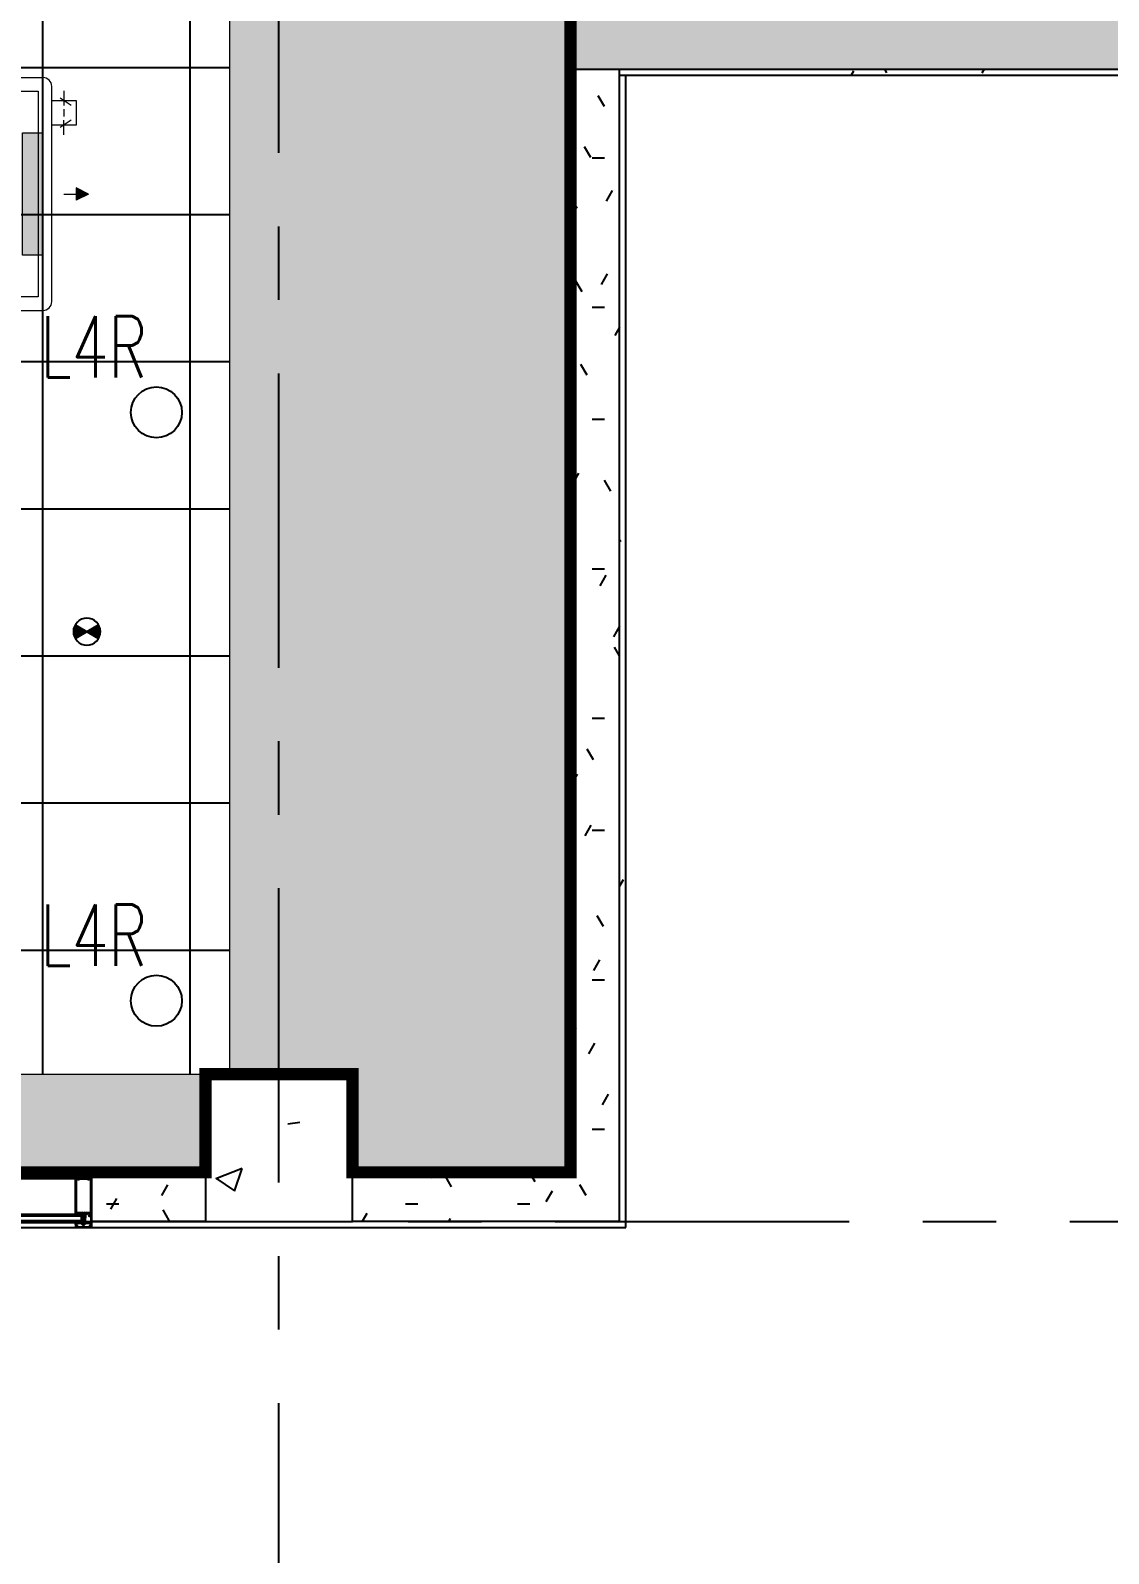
# Model space of a CAD drawing. Header units: millimetres. Extents: x -92759 to 184353, y -15225 to 86714.
# Drawn here: x 78087 to 82486, y 21386 to 27599 of the extents above; entities that cross this region are included whole.
import ezdxf

# ---------------------------------------------------------------- set-up
doc = ezdxf.new("R2010")
doc.units = ezdxf.units.MM
doc.linetypes.add('HIDDEN', pattern=[0.375, 0.25, -0.125])
doc.linetypes.add('IDA - Grid Line', pattern=[2100, 1200, -300, 300, -300])
for name, color, linetype in [('0-1', 9, 'Continuous'), ('0-Motion Sensor', 1, 'Continuous'), ('A-_CLADMULN_E', 8, 'Continuous'), ('A-_CLADPANL_E', 8, 'Continuous'), ('A-_DETA----_ED', 8, 'Continuous'), ('A-_FLOR----_E', 8, 'Continuous'), ('A-_WALL----_E', 8, 'Continuous'), ('A-_WALL----_H', 8, 'Continuous'), ('A-_WALL----_H-1', 9, 'Continuous'), ('A-PATT-CONC', 8, 'Continuous'), ('E-_LIGT----_E-', 3, 'Continuous'), ('E-legend', 1, 'Continuous'), ('M-ACMV_FCU', 5, 'Continuous'), ('PDF_M-_ACON----_E-N', 7, 'Continuous'), ('S-_COLN----_E', 8, 'Continuous')]:
    doc.layers.add(name, color=color, linetype=linetype)
for name, color, linetype, lineweight in [('A--', 134, '500-1-RP', 25), ('HFI 9MM FPB', 94, 'Continuous', 5), ('M-ACMV_CDP', 190, 'DRAIN_PIPE', 25), ('M-ACMV_FCU-1', 86, 'Continuous', 9), ('M-ACMV_PWR', 1, 'REFRIGERANT', 25), ('M-ACMV_REF_PIPE', 134, '500-1-RP', 25), ('M-ACMV_VCD', 7, 'Continuous', 25)]:
    doc.layers.add(name, color=color, linetype=linetype, lineweight=lineweight)
doc.layers.add('A-_DETA----_ED-1', color=9, linetype='Continuous', true_color=0x808080)
doc.layers.add('S-_ANOTGRID_E-1', color=9, linetype='IDA - Grid Line', true_color=0x808080)
doc.styles.add('Simplex', font='simplex_.ttf', dxfattribs={"width": 0.7, "height": 450})
doc.styles.get("Standard").update_dxf_attribs({"font": 'arial.ttf'})
doc.linetypes.add('500-1-RP', pattern='A,0.75,-0.5,0.75,-0.5,0.75,-0.5,0.75,-1.7,["RP",Standard,S=1,R=0,X=-1,Y=-0.5],-1.7', length=7.9)
doc.linetypes.add('DRAIN_PIPE', pattern='A,0.5,-0.2,["D",Standard,S=0.1,R=0,X=-0.1,Y=-0.05],-0.25', length=0.95)
doc.linetypes.add('REFRIGERANT', pattern='A,15,-5.08,["R",Standard,S=2.54,R=0,X=-2.54,Y=-1.27],-5.08', length=25.16)
pattern_1 = [(0, (-11670.95, 40338.3), (1219.2, 304.8), [50.292, -864.108, 50.292, -864.108, -4876.8]), (0, (-11670.95, 40338.3), (1219.2, 304.8), [-1828.8, 50.292, -1778.508, 50.292, -864.108, -2133.6]), (0, (-11670.95, 40338.3), (1219.2, 304.8), [-4572, 50.292, -559.308, 50.292, -1473.708]), (120, (-11213.75, 40490.7), (-873.5645, 903.4582), [50.292, -864.108, 50.292, -864.108, -4876.8]), (120, (-11213.75, 40490.7), (-873.5645, 903.4582), [-1828.8, 50.292, -1778.508, 50.292, -864.108, -2133.6]), (120, (-11213.75, 40490.7), (-873.5645, 903.4582), [-4572, 50.292, -559.308, 50.292, -1473.708]), (240, (-11061.35, 41100.3), (-345.6355, -1208.2582), [50.292, -864.108, 50.292, -864.108, -4876.8]), (240, (-11061.35, 41100.3), (-345.6355, -1208.2582), [-1828.8, 50.292, -1778.508, 50.292, -864.108, -2133.6]), (240, (-11061.35, 41100.3), (-345.6355, -1208.2582), [-4572, 50.292, -559.308, 50.292, -1473.708])]
pattern_2 = [(0, (-11670.95, 40338.29), (609.6, 152.4), [50.292, -406.908, 50.292, -406.908, -2438.4]), (0, (-11670.95, 40338.29), (609.6, 152.4), [-914.4, 50.292, -864.108, 50.292, -406.908, -1066.8]), (0, (-11670.95, 40338.29), (609.6, 152.4), [-2286, 50.292, -254.508, 50.292, -711.708]), (120, (-11442.35, 40414.49), (-436.78227, 451.7291), [50.292, -406.908, 50.292, -406.908, -2438.4]), (120, (-11442.35, 40414.49), (-436.78227, 451.7291), [-914.4, 50.292, -864.108, 50.292, -406.908, -1066.8]), (120, (-11442.35, 40414.49), (-436.78227, 451.7291), [-2286, 50.292, -254.508, 50.292, -711.708]), (240, (-11366.15, 40719.29), (-172.81773, -604.1291), [50.292, -406.908, 50.292, -406.908, -2438.4]), (240, (-11366.15, 40719.29), (-172.81773, -604.1291), [-914.4, 50.292, -864.108, 50.292, -406.908, -1066.8]), (240, (-11366.15, 40719.29), (-172.81773, -604.1291), [-2286, 50.292, -254.508, 50.292, -711.708])]

# ---------------------------------------------------------------- blocks, each defined once
blk = doc.blocks.new('IDA - Rectangle Column - 600W X 600D-V9-BLK8_RHH_2ND STOREY PLAN')
at = {"layer": 'S-_COLN----_E'}
h = blk.add_hatch(dxfattribs=at)
h.set_pattern_fill('FP_16', color=256, style=0, pattern_type=2)
h.set_pattern_definition([(50, (-8070.95, 50038.3), (1093.104, -95.634), [114.3, -1257.3]), (355, (-8071, 50038.3), (-211.457, 1146.34), [91.44, -1005.84]), (100.451, (-7979.9, 50030.3), (881.656, 1050.7), [97.14, -1068.54]), (46.184, (-8071, 50343.1), (1626.475, -252.257), [171.45, -1885.95]), (96.636, (-7935.4, 50322), (1424.416, 1484.565), [145.71, -1602.81]), (351.184, (-8071, 50343.1), (1424.43, 1484.55), [137.16, -1508.76]), (21, (-7918.55, 50266.9), (909.686, -613.591), [114.3, -1257.3]), (326, (-7918.6, 50266.9), (370.812, 1105.13), [91.44, -1005.84]), (71.451, (-7842.7, 50215.8), (1280.503, 491.528), [97.14, -1068.54]), (37.5, (-8070.95, 50038.3), (18.5313, 507.3303), [50.292, -943.356, 50.292, -970.788, -1009.65]), (37.5, (-8070.95, 50038.3), (18.5313, 507.3303), [-2014.728, 50.292, -959.358]), (7.5, (-8070.95, 50038.3), (400.918, 601.0836), [50.292, -531.876, 50.292, -920.496, -384.81]), (7.5, (-8070.95, 50038.3), (400.918, 601.0836), [-1552.956, 50.292, -334.518]), (327.5, (-8410.8, 50038.3), (813.545, -34.3737), [50.292, -330.708, 50.292, -2715.768]), (327.5, (-8410.8, 50038.3), (813.545, -34.3737), [-431.292, -1138.428, 50.292, -1527.048]), (317.5, (-8563.2, 50038.3), (888.775, 152.56), [50.292, -445.008, 50.292, -739.14, -1120.14]), (317.5, (-8563.2, 50038.3), (888.775, 152.56), [-1284.732, 50.292, -1069.848])])
h.paths.add_polyline_path([(300, -300), (300, 300), (-300, 300), (-300, -300)])
for p, q in [((300, 300), (-300, 300)), ((-300, 300), (-300, -300)), ((300, -300), (300, 300)), ((-300, -300), (300, -300))]:
    blk.add_line(p, q, dxfattribs=at)
blk = doc.blocks.new('IDA - CurtainPanel - Glazed Panel - Single - Clear-10347500-BLK8_RHH_2ND STOREY PLAN')
at = {"layer": 'A-_CLADPANL_E'}
for p, q in [((523.90625, 9), (-523.90625, 9)), ((-523.90625, 9), (-523.90625, -9)), ((523.90625, -9), (523.90625, 9)), ((-523.90625, -9), (523.90625, -9))]:
    blk.add_line(p, q, dxfattribs=at)
blk = doc.blocks.new('Rectangular Mullion - IDA - Rectangular - 200mm - Bottom - Left-10146758-BLK8_RHH_2ND STOREY PLAN')
at = {"layer": 'A-_CLADMULN_E'}
for p, q in [((6240.8, -50163.3), (7240.8, -50163.3)), ((6240.8, -50316.8), (6240.8, -50308.3)), ((6240.8, -50308.3), (7240.8, -50308.3)), ((7240.8, -50308.3), (7240.8, -50316.8)), ((6240.8, -50342.8), (6240.8, -50334.8)), ((6240.8, -50343.3), (7240.8, -50343.3)), ((6240.8, -50363.3), (7240.8, -50363.3)), ((7240.8, -50334.8), (7240.8, -50343.3))]:
    blk.add_line(p, q, dxfattribs=at)
blk = doc.blocks.new('Rectangular Mullion - 200L X 65D mm-7421965-BLK8_RHH_2ND STOREY PLAN')
at = {"layer": 'A-_DETA----_ED'}
for p, q in [((32.5, 162.5), (-32.5, 162.5)), ((-32.5, 162.5), (-32.5, 17.5)), ((-30, 160), (-25.1, 160)), ((-30, 20), (-30, 160)), ((-23.6, 158.4), (-23.6, 156.9)), ((-23.6, 156.9), (-17.7, 156.9)), ((-17.7, 156.9), (-17.7, 158.4)), ((-16.1, 160), (16.1, 160)), ((17.7, 158.4), (17.7, 156.9)), ((17.7, 156.9), (23.6, 156.9)), ((23.6, 156.9), (23.6, 158.4)), ((25.1, 160), (30, 160)), ((30, 160), (30, 20)), ((32.5, 17.5), (32.5, 162.5)), ((-32.5, 11.2), (-32.5, 17.5)), ((-32.5, 17.5), (-21, 17.5)), ((-32.5, 11.2), (-23.1, 11.2)), ((-32.5, -22.7), (-32.5, 11.2)), ((-24, 20), (-30, 20)), ((-30, 7.1), (-30, -16)), ((-23.1, 8.6), (-28.4, 8.6)), ((-24, 23.1), (-24, 20)), ((-23.3, 17.5), (-23.3, 11.2)), ((-4.1, 23.8), (-23.2, 23.8)), ((-22.3, 10.4), (-22.3, 9.4)), ((-20.2, 21.3), (-17.9, 21.3)), ((-17.1, 17.5), (-13.8, 17.5)), ((-13.1, 18.3), (-13.1, 20.5)), ((-12.3, 21.3), (-5.9, 21.3)), ((-10.5, 21.3), (-10.5, 19.4)), ((-9.7, 18.7), (-8, 18.7)), ((-8, 18.7), (-8, 2)), ((-7.7, 1.7), (-6.7, 1.7)), ((-6.4, 1.5), (-6.4, 0.1)), ((-5.4, 4.6), (-5.4, 19.8)), ((-3.5, 4.6), (-5.4, 4.6)), ((-5.1, 20.5), (-5.1, 18.3)), ((-4.3, 17.5), (-0.8, 17.5)), ((-2.6, 20.8), (-2.6, 22.3)), ((2.6, 20.8), (-2.6, 20.8)), ((-2.5, -1.8), (-1.1, 3.8)), ((-0.8, 17.5), (0, 18.3)), ((0, 18.3), (0.8, 17.5)), ((0.8, 17.5), (4.3, 17.5)), ((1.1, 3.8), (2.5, -1.8)), ((2.6, 22.3), (2.6, 20.8)), ((5.4, 4.6), (3.5, 4.6)), ((23.2, 23.8), (4.1, 23.8)), ((5.1, 18.3), (5.1, 20.5)), ((5.4, 19.8), (5.4, 4.6)), ((5.9, 21.3), (12.3, 21.3)), ((6.4, 0.1), (6.4, 1.5)), ((6.7, 1.7), (7.7, 1.7)), ((8, 18.7), (9.7, 18.7)), ((8, 2), (8, 18.7)), ((10.5, 19.4), (10.5, 21.3)), ((13.1, 20.5), (13.1, 18.3)), ((13.8, 17.5), (17.1, 17.5)), ((17.9, 21.3), (20.2, 21.3)), ((21, 17.5), (32.5, 17.5)), ((24, 20), (24, 23.1)), ((30, 20), (24, 20)), ((-32.5, -37.5), (-32.5, -25.3)), ((32.5, -37.5), (-32.5, -37.5)), ((-30.7, -23.5), (-31.7, -23.5)), ((-30.5, -25.8), (-31.2, -25.8)), ((-31.2, -25.8), (-31.2, -36.2)), ((-31.2, -36.2), (-15.9, -36.2)), ((-31, -23.7), (-30.5, -23.7)), ((-27.6, -30.6), (-30.3, -26)), ((-28.4, -17.5), (-5.7, -17.5)), ((-27.4, -20), (-27.4, -26.9)), ((-8.3, -20), (-27.4, -20)), ((-27.4, -26.9), (-25.9, -29.6)), ((-15.9, -36.2), (0, -36)), ((-8.3, -20), (-7.6, -20.7)), ((-8, -12.1), (-8, -0.5)), ((-6.9, -12.1), (-8, -12.1)), ((-6.7, -0.2), (-7.7, -0.2)), ((-0.4, -20.7), (-7.6, -20.7)), ((-6.9, -12.1), (-6.6, -12.5)), ((-6.6, -12.5), (-6.2, -12.1)), ((-6.2, -12.1), (-4.3, -12.1)), ((-5.3, -17.1), (-5.7, -17.5)), ((-5, -17.5), (-5.3, -17.1)), ((5, -17.5), (-5, -17.5)), ((-2.4, -1.4), (-4.9, -4.3)), ((-4.9, -4.3), (4.9, -4.3)), ((-4.9, -4.3), (-4.9, -12.1)), ((-4.3, -12.1), (-3.9, -12.5)), ((-3.9, -12.5), (-3.6, -12.1)), ((-3.6, -12.1), (-2.5, -12.1)), ((-2.5, -12.1), (-2.5, -1.6)), ((2.4, -1.4), (-2.4, -1.4)), ((-0.4, -20.7), (0, -20.3)), ((0, -20.3), (0.4, -20.7)), ((0, -36), (15.9, -36.2)), ((7.6, -20.7), (0.4, -20.7)), ((4.9, -4.3), (2.4, -1.4)), ((2.5, -1.8), (2.5, -12.1)), ((2.5, -12.1), (3.6, -12.1)), ((3.6, -12.1), (3.9, -12.5)), ((3.9, -12.5), (4.3, -12.1)), ((4.3, -12.1), (6.2, -12.1)), ((4.9, -4.3), (4.9, -12.1)), ((5.3, -17.1), (5, -17.5)), ((5.7, -17.5), (5.3, -17.1)), ((5.7, -17.5), (25.9, -17.5)), ((6.2, -12.1), (6.6, -12.5)), ((6.6, -12.5), (6.9, -12.1)), ((7.7, -0.2), (6.7, -0.2)), ((8, -12.1), (6.9, -12.1)), ((7.6, -20.7), (8.3, -20)), ((8, -12.1), (8, -0.5)), ((23, -20), (8.3, -20)), ((15.9, -36.2), (31.2, -36.2)), ((23, -22), (23, -20)), ((27.4, -23.5), (24.5, -23.5)), ((25.9, -29.6), (27.4, -26.9)), ((26.8, -21.3), (29, -21.3)), ((27.4, -26.9), (27.4, -23.5)), ((30.3, -26), (27.6, -30.6)), ((29.9, -17.5), (32, -17.5)), ((30.5, -23.7), (31, -23.7)), ((31.2, -25.8), (30.5, -25.8)), ((31.7, -23.5), (30.7, -23.5)), ((31.2, -36.2), (31.2, -25.8)), ((32.5, -18), (32.5, -22.7)), ((32.5, -25.3), (32.5, -37.5))]:
    blk.add_line(p, q, dxfattribs=at)
for centre, radius, start, end in [((-25.1, 158.4), 1.52, 0, 90), ((-16.1, 158.4), 1.52, 90, 180), ((16.1, 158.4), 1.52, 0, 90), ((25.1, 158.4), 1.52, 90, 180), ((-28.4, 7.1), 1.52, 90, 180), ((-23.2, 23.1), 0.762, 90, 180), ((-23.1, 10.4), 0.762, 360, 90), ((-23.1, 9.4), 0.762, 270, 0), ((-20.2, 20), 1.27, 90, 180), ((-19.2, 19.8), 2.29, 180, 225.18969), ((-21, 17.9), 0.381, 270, 45.18969), ((-17.9, 20), 1.27, 0, 90), ((-17.1, 17.9), 0.381, 134.81031, 270), ((-18.9, 19.8), 2.29, 314.81031, 0), ((-13.8, 18.3), 0.762, 270, 0), ((-12.3, 20.5), 0.762, 90, 180), ((-9.7, 19.4), 0.762, 180, 270), ((-7.7, 2), 0.254, 180, 270), ((-6.9, 19.8), 1.52, 360, 90), ((-6.7, 1.5), 0.254, 360, 90), ((-6.7, 0.1), 0.254, 270, 360), ((-5.9, 20.5), 0.762, 0, 90), ((-4.3, 18.3), 0.762, 180, 270), ((-4.1, 22.3), 1.52, 360, 90), ((0, 3.5), 3.63, 17.50636, 162.49364), ((0, 3.5), 1.09, 15, 165), ((4.1, 22.3), 1.52, 90, 180), ((4.3, 18.3), 0.762, 270, 0), ((5.9, 20.5), 0.762, 90, 180), ((6.9, 19.8), 1.52, 90, 180), ((6.7, 1.5), 0.254, 90, 180), ((6.7, 0.1), 0.254, 180, 270), ((7.7, 2), 0.254, 270, 0), ((9.7, 19.4), 0.762, 270, 0), ((12.3, 20.5), 0.762, 0, 90), ((13.8, 18.3), 0.762, 180, 270), ((17.9, 20), 1.27, 90, 180), ((18.9, 19.8), 2.29, 180, 225.18969), ((17.1, 17.9), 0.381, 270, 45.18969), ((20.2, 20), 1.27, 0, 90), ((21, 17.9), 0.381, 134.81031, 270), ((19.2, 19.8), 2.29, 314.81031, 360), ((23.2, 23.1), 0.762, 0, 90), ((-31.7, -22.7), 0.762, 180, 270), ((-31, -25.3), 1.52, 90, 180), ((-30.7, -24.8), 1.27, 288.66292, 90), ((-30.5, -24.8), 1.02, 270, 90), ((-28.4, -16), 1.52, 180, 270), ((-26.8, -30.1), 1.02, 210, 30), ((-7.7, -0.5), 0.254, 90, 180), ((7.7, -0.5), 0.254, 0, 90), ((24.5, -22), 1.52, 180, 270), ((27.8, -19.8), 2.29, 134.81031, 180), ((26.8, -20), 1.27, 180, 270), ((26.8, -30.1), 1.02, 150, 330), ((25.9, -17.9), 0.381, 314.81031, 90), ((29, -20), 1.27, 270, 0), ((29.9, -17.9), 0.381, 90, 225.18969), ((30.7, -24.8), 1.27, 90, 251.33708), ((30.5, -24.8), 1.02, 90, 270), ((28, -19.8), 2.29, 0, 45.18969), ((31, -25.3), 1.52, 360, 90), ((31.7, -22.7), 0.762, 270, 0), ((32, -18), 0.508, 0, 90)]:
    blk.add_arc(centre, radius, start, end, dxfattribs=at)
at = {"layer": 'A-_DETA----_ED-1'}
for p, q in [((0, 25.9), (-2.4, 23.5)), ((-2.4, 23.5), (-2.4, -1.4)), ((2.4, 23.5), (0, 25.9)), ((2.4, -1.4), (2.4, 23.5)), ((-8, -17.5), (-8, -12.1)), ((-6.3, -21.7), (-6.3, -20.7)), ((6.3, -21.7), (-6.3, -21.7)), ((-5.2, -25.2), (-5.2, -21.7)), ((-5.1, -25.3), (5.1, -25.3)), ((3.9, -26.1), (-3.9, -26.1)), ((-2.6, -25.2), (-2.6, -21.7)), ((-2.5, -12.1), (-2.5, -17.5)), ((2.5, -12.1), (2.5, -17.5)), ((2.6, -25.2), (2.6, -21.7)), ((5.2, -25.2), (5.2, -21.7)), ((6.3, -20.7), (6.3, -21.7)), ((8, -12.1), (8, -17.5))]:
    blk.add_line(p, q, dxfattribs=at)
for centre, radius, start, end in [((-3.9, -24.7), 1.38, 200.94158, 339.07318), ((0, -21.9), 4.19, 234.28733, 305.71267), ((3.9, -24.7), 1.38, 200.94158, 339.07318)]:
    blk.add_arc(centre, radius, start, end, dxfattribs=at)
blk = doc.blocks.new('Rectangular Mullion - IDA - Rectangular - 200mm - Bottom - Left-10347505-BLK8_RHH_2ND STOREY PLAN')
at = {"layer": 'A-_CLADMULN_E'}
for p, q in [((0, 162.5), (-65, 162.5)), ((-65, 162.5), (-65, 17.5)), ((0, -37.5), (0, 162.5)), ((-65, 17.5), (-41, 17.5)), ((-41, 17.5), (-41, -17.5)), ((-41, -17.5), (-65, -17.5)), ((-65, -17.5), (-65, -37.5)), ((-65, -37.5), (0, -37.5))]:
    blk.add_line(p, q, dxfattribs=at)
blk = doc.blocks.new('A$C3019c3af')
at = {"layer": 'A-_WALL----_H'}
h = blk.add_hatch(dxfattribs=at)
h.set_pattern_fill('FP_11', color=256, style=0, pattern_type=2)
h.set_pattern_definition(pattern_1)
h.paths.add_polyline_path([(-2185, -10000), (-2185, -5325), (-2210, -5325), (-2210, -10000)])
h = blk.add_hatch(dxfattribs=at)
h.set_pattern_fill('FP_11', color=256, style=0, pattern_type=2)
h.set_pattern_definition(pattern_1)
h.paths.add_polyline_path([(-4167.3, -10025), (-2185, -10025), (-2185, -10000), (-4365.2, -10000), (-4365.2, -10025)])
at = {"layer": 'A-_WALL----_H-1'}
h = blk.add_hatch(dxfattribs=at)
h.set_pattern_fill('FP_9', color=256, style=0, pattern_type=2)
h.set_pattern_definition([(0, (-11670.95, 40338.3), (381, 381), [47.625, -333.375]), (90, (-11670.95, 40338.3), (-381, 381), [47.625, -333.375]), (135, (-11623.33, 40338.3), (-381.0004, 3e-14), [67.352, -471.463]), (0, (-11623.33, 40552.6), (381, 381), [47.625, -333.375]), (45, (-11599.5, 40528.8), (0, 381.0004), [33.676, -505.139]), (135, (-11599.5, 40528.8), (-381.0004, 3e-14), [33.676, -505.139]), (0, (-11480.45, 40647.85), (381, 381), [67.352, -313.648]), (45, (-11480.45, 40647.85), (0, 381.0004), [47.625, -491.19]), (135, (-11413.1, 40647.85), (-381.0004, 3e-14), [47.625, -491.19]), (90, (-11409, 40433.54), (-381, 381), [47.625, -333.375]), (45, (-11409, 40433.54), (0, 381.0004), [33.676, -505.139]), (135, (-11385.2, 40457.35), (-381.0004, 3e-14), [33.676, -505.139]), (0, (-11623.33, 40433.54), (381, 381), [23.812, -319.087]), (0, (-11337.58, 40528.8), (381, 381), [23.812, -319.087]), (90, (-11456.64, 40576.4), (-381, 381), [23.812, -319.087]), (135, (-11409, 40362.1), (-381.0004, 3e-14), [33.676, -505.139]), (135, (-11575.7, 40624.04), (-381.0004, 3e-14), [33.676, -505.139]), (45, (-11492.36, 40463.3), (0, 381.0004), [33.676, -505.139]), (90, (-11540, 40385.9), (-381, 381), [5.953, -375.047]), (90, (-11522.12, 40546.65), (-381, 381), [5.953, -375.047]), (90, (-11343.53, 40612.13), (-381, 381), [5.953, -375.047]), (90, (-11337.58, 40409.73), (-381, 381), [5.953, -375.047])])
h.paths.add_polyline_path([(6928.3, -5300), (7400, -5300), (7400, -5100), (4550, -5100), (4550.7, -5300), (5343.2, -5300)])
h.paths.add_polyline_path([(250, -5300), (250, -5100), (-2410, -5100), (-2410, -5300), (191.7, -5300)])
h = blk.add_hatch(dxfattribs=at)
h.set_pattern_fill('FP_8', color=256, style=0, pattern_type=2)
h.set_pattern_definition(pattern_2)
h.paths.add_polyline_path([(-2210, -9800), (-2210, -5300), (-2410, -5300), (-2410, -9800)])
h = blk.add_hatch(dxfattribs=at)
h.set_pattern_fill('FP_8', color=256, style=0, pattern_type=2)
h.set_pattern_definition(pattern_2)
h.paths.add_polyline_path([(4550, -5325), (7600, -5325), (7600, -5300), (4550, -5300)])
h.paths.add_polyline_path([(-997.2, -5325), (250, -5325), (250, -5300), (-2210, -5300), (-2210, -5325), (-2185, -5325)])
h = blk.add_hatch(dxfattribs=at)
h.set_pattern_fill('FP_8', color=256, style=0, pattern_type=2)
h.set_pattern_definition(pattern_2)
h.paths.add_polyline_path([(-4365.2, -10000), (-3900, -10000), (-3900, -9800), (-4365.2, -9800)])
h.paths.add_polyline_path([(-3300, -10000), (-2210, -10000), (-2210, -9800), (-3300, -9800)])
at = {"layer": 'A-_FLOR----_E'}
blk.add_line((-4430.2, -10000), (-4406.2, -10000), dxfattribs=at)
at = {"layer": 'A-_WALL----_E'}
for p, q in [((-2410, -5000), (-2410, -9800)), ((-2410, -5300), (250, -5300)), ((-2210, -10000), (-2210, -5300)), ((-2210, -5325), (250, -5325)), ((-2185, -10025), (-2185, -5325)), ((-3900, -9800), (-4365.2, -9800)), ((-4365.2, -9800), (-4365.2, -10025)), ((-2410, -9800), (-3300, -9800)), ((-3900, -10000), (-4365.2, -10000)), ((-2210, -10000), (-3300, -10000)), ((-4365.2, -10025), (-2185, -10025))]:
    blk.add_line(p, q, dxfattribs=at)
at = {"layer": 'S-_ANOTGRID_E-1'}
for p, q in [((-3600, -20341.4), (-3600, 52351.8)), ((-38173.1, -10000), (13784.7, -10000))]:
    blk.add_line(p, q, dxfattribs=at)
at = {"layer": 'A-_CLADMULN_E'}
for name, p in [('Rectangular Mullion - IDA - Rectangular - 200mm - Bottom - Left-10146758-BLK8_RHH_2ND STOREY PLAN', (-11671, 40338.3)), ('Rectangular Mullion - IDA - Rectangular - 200mm - Bottom - Left-10347505-BLK8_RHH_2ND STOREY PLAN', (-4365.2, -9987.5))]:
    blk.add_blockref(name, p, dxfattribs=at)
at = {"layer": 'A-_CLADMULN_E', "extrusion": (0, 0, -1)}
blk.add_blockref('Rectangular Mullion - 200L X 65D mm-7421965-BLK8_RHH_2ND STOREY PLAN', (4397.7, -9987.5), dxfattribs=at)
at = {"layer": 'A-_CLADPANL_E', "rotation": 180}
blk.add_blockref('IDA - CurtainPanel - Glazed Panel - Single - Clear-10347500-BLK8_RHH_2ND STOREY PLAN', (-4930.1, -9987.5), dxfattribs=at)
at = {"layer": 'S-_COLN----_E'}
blk.add_blockref('IDA - Rectangle Column - 600W X 600D-V9-BLK8_RHH_2ND STOREY PLAN', (-3600, -9700), dxfattribs=at)
blk = doc.blocks.new('RCP_B8L2')
at = {"layer": 'A-PATT-CONC'}
h = blk.add_hatch(dxfattribs=at)
h.set_pattern_fill('ANSI37', color=256, scale=189, angle=45)
h.set_pattern_definition([(90, (-367718.07, -175977.3), (-600.075, 0), []), (180, (-367718.07, -175977.3), (-6e-14, -600.075), [])])
h.paths.add_polyline_path([(-376718.1, -196977.3), (-373718.1, -196977.3), (-373718.1, -187977.3), (-373718.1, -187977.3), (-373718.1, -183777.3), (-367718.1, -183777.3), (-367718.1, -175977.3), (-399518.1, -175977.3), (-399518.1, -180177.3), (-376718.1, -180177.3)])
at = {"layer": 'HFI 9MM FPB'}
h = blk.add_hatch(dxfattribs=at)
h.set_pattern_fill('ANSI33', color=256, scale=50)
h.set_pattern_definition([(45, (-381589.02, -647239), (-224.5064, 224.5064), []), (45, (-381364.5, -647239), (-224.5064, 224.5064), [158.75, -79.375])])
h.paths.add_polyline_path([(-397818.1, -145727.3), (-400118.1, -145727.3), (-400118.1, -175677.3), (-397818.1, -175677.3), (-397818.1, -149677.3), (-369818.1, -149677.3), (-369818.1, -175677.3), (-400118.1, -175677.3), (-400118.1, -180477.3), (-377418.1, -180477.3), (-377418.1, -194177.3), (-377868.1, -194177.3), (-377868.1, -197377.3), (-373818.1, -197377.3), (-373818.1, -196977.3), (-373218.1, -196977.3), (-373218.1, -197377.3), (-372328.1, -197377.3), (-372328.1, -187777.3), (-373518.1, -187777.3), (-373518.1, -183977.3), (-369718.1, -183977.3), (-369718.1, -184377.3), (-367302.1, -184377.3), (-367302.1, -183227.3), (-367418.1, -183227.3), (-367418.1, -174577.3), (-365018.1, -174577.3), (-365018.1, -174045.3), (-364918.1, -174045.3), (-364918.1, -173009.3), (-365018.1, -173009.3), (-365018.1, -172877.3), (-367418.1, -172877.3), (-367418.1, -161227.3), (-365818.1, -161227.3), (-365818.1, -161927.3), (-362518.1, -161927.3), (-362518.1, -160193), (-362518.1, -159277.3), (-362718.1, -159277.3), (-362718.1, -157677.3), (-364168.1, -157677.3), (-364168.1, -158127.3), (-364455.6, -158127.3), (-365318.1, -158127.3), (-365318.1, -158827.3), (-366818.1, -158827.3), (-366818.1, -159277.3), (-367418.1, -159277.3), (-367418.1, -145307.3), (-369018.1, -145307.3), (-369018.1, -145557.3), (-369818.1, -145557.3), (-369818.1, -147877.3), (-377418.1, -147877.3), (-377418.1, -145557.7), (-379668.1, -145557.7), (-379668.1, -147877.3), (-394868.1, -147877.3), (-394868.1, -146527.3), (-397818.1, -146527.3)])
h.paths.add_polyline_path([(-399868.1, -146002.3), (-398068.1, -146002.3), (-398068.1, -175402.3), (-399868.1, -175402.3)], flags=16)
h.paths.add_polyline_path([(-379218.1, -147877.3), (-379218.1, -146077.3), (-378018.1, -146077.3), (-378018.1, -147877.3), (-369818.1, -147877.3), (-369818.1, -149677.3), (-397818.1, -149677.3), (-397818.1, -147877.3), (-397818.1, -146677.3), (-396618.1, -146677.3), (-395418.1, -146677.3), (-395418.1, -147877.3)], flags=16)
h.paths.add_polyline_path([(-369518.1, -175677.3), (-367718.1, -175677.3), (-367718.1, -145677.3), (-369518.1, -145677.3)], flags=16)
h.paths.add_polyline_path([(-366468.1, -159177.3), (-366468.1, -160977.3), (-365268.1, -160977.3), (-365268.1, -161577.3), (-362868.1, -161577.3), (-362868.1, -159177.3)], flags=16)
h.paths.add_polyline_path([(-376718.1, -196977.3), (-373718.1, -196977.3), (-373718.1, -187977.3), (-373718.1, -187977.3), (-373718.1, -183777.3), (-367718.1, -183777.3), (-367718.1, -175977.3), (-399518.1, -175977.3), (-399518.1, -180177.3), (-376718.1, -180177.3)], flags=16)
for points in [[(-400118.1, -175677.3), (-400118.1, -180477.3), (-377418.1, -180477.3), (-377418.1, -194177.3), (-377868.1, -194177.3), (-377868.1, -197377.3), (-373818.1, -197377.3), (-373818.1, -196977.3), (-373218.1, -196977.3), (-373218.1, -197377.3), (-372328.1, -197377.3), (-372328.1, -187777.3), (-373518.1, -187777.3), (-373518.1, -183977.3), (-369718.1, -183977.3), (-369718.1, -184377.3), (-367302.1, -184377.3), (-367302.1, -183227.3), (-367418.1, -183227.3), (-367418.1, -174577.3)], [(-376718.1, -196977.3), (-373718.1, -196977.3), (-373718.1, -187977.3), (-373718.1, -187977.3), (-373718.1, -183777.3), (-367718.1, -183777.3), (-367718.1, -175977.3), (-399518.1, -175977.3), (-399518.1, -180177.3), (-376718.1, -180177.3), (-376718.1, -196977.3)]]:
    blk.add_lwpolyline(points, dxfattribs=at)
blk = doc.blocks.new('Motion Sensor')
at = {"layer": 'E-legend', "lineweight": 25}
h = blk.add_hatch(color=256, dxfattribs=at)
h.dxf.hatch_style = 1
h.paths.add_polyline_path([(10021, -17121.6), (9973.3, -17094.1, 0.131652), (9965.9, -17121.6, 0.131652), (9973.3, -17149.1)])
h = blk.add_hatch(color=256, dxfattribs=at)
h.dxf.hatch_style = 1
h.paths.add_polyline_path([(10068.6, -17094.1), (10021, -17121.6), (10068.6, -17149.1, 0.131652), (10076, -17121.6, 0.131652)])
for p, q in [((9973.3, -17094.1), (10068.6, -17149.1)), ((9973.3, -17149.1), (10068.6, -17094.1))]:
    blk.add_line(p, q, dxfattribs=at)
blk.add_circle((10021, -17121.6), 55, dxfattribs=at)
blk = doc.blocks.new('A$C020d881d')
at = {"layer": 'E-legend', "lineweight": 25}
blk.add_circle((818.7, 172), 103.8, dxfattribs=at)
at = {"layer": 'E-legend', "lineweight": 25, "style": 'Simplex', "width": 0.7}
blk.add_text('L4R', height=250, dxfattribs=at).set_placement((345.2, 314.3))
blk = doc.blocks.new('EL_B8_L2_R4')
at = {"color": 6, "linetype": 'HIDDEN', "ltscale": 20, "const_width": 50}
blk.add_lwpolyline([(-7500, -27300), (-7500, -34700), (-37800, -34700), (-37800, -39445), (-37800, -39500), (-15100, -39500), (-15100, -56400), (-11500, -56400), (-11500, -56000), (-10900, -56000), (-10900, -56400), (-10010, -56400), (-10010, -46800), (-11200, -46800), (-11200, -43000), (-7400, -43000), (-7400, -43400), (-5100, -43400), (-5100, -33600), (-2700, -33600), (-2712.5, -31900), (-5100, -31900), (-5100, -27300), (-7500, -27300)], dxfattribs=at)
at = {"layer": '0-Motion Sensor', "xscale": -1, "rotation": 180}
blk.add_blockref('Motion Sensor', (-22004.8, -71315.8), dxfattribs=at)
at = {"layer": 'E-_LIGT----_E-', "ltscale": 0.5}
for p in [(-12518.7, -53472), (-12518.7, -55872)]:
    blk.add_blockref('A$C020d881d', p, dxfattribs=at)
blk = doc.blocks.new('A$Ca8a76259')
at = {"layer": 'M-ACMV_FCU', "lineweight": 0}
h = blk.add_hatch(color=256, dxfattribs=at)
h.dxf.hatch_style = 1
h.paths.add_polyline_path([(0, 625), (-25, 575), (25, 575)])
h = blk.add_hatch(color=256, dxfattribs=at)
h.dxf.hatch_style = 1
h.paths.add_polyline_path([(250, 356), (250, 439), (-250, 439), (-250, 356)])
h.paths.add_polyline_path([(356, -250), (439, -250), (439, 250), (356, 250)])
h.paths.add_polyline_path([(-356, 250), (-439, 250), (-439, -250), (-356, -250)])
h.paths.add_polyline_path([(-250, -356), (-250, -439), (250, -439), (250, -356)])
h = blk.add_hatch(color=256, dxfattribs=at)
h.dxf.hatch_style = 1
h.paths.add_polyline_path([(-625, 0), (-575, -25), (-575, 25)])
h = blk.add_hatch(color=256, dxfattribs=at)
h.dxf.hatch_style = 1
h.paths.add_polyline_path([(625, 0), (575, 25), (575, -25)])
h = blk.add_hatch(color=256, dxfattribs=at)
h.dxf.hatch_style = 1
h.paths.add_polyline_path([(0, -625), (25, -575), (-25, -575)])
for p, q in [((0, 625), (-25, 575)), ((0, 625), (25, 575)), ((-25, 575), (25, 575)), ((0, 525), (0, 575)), ((-475, 439), (-475, -439)), ((439, 475), (-439, 475)), ((439, 475), (439, 475)), ((475, 439), (475, 439)), ((475, 439), (475, -439)), ((-298.5, 250), (-250, 298.5)), ((-298.5, 250), (-298.5, -250)), ((298.5, 250), (-298.5, 250)), ((-250, 298.5), (250, 298.5)), ((-250, 298.5), (-250, -298.5)), ((-200, 298.5), (-200, -298.5)), ((-150, 298.5), (-150, -298.5)), ((-100, 298.5), (-100, -298.5)), ((-50, 298.5), (-50, -298.5)), ((0, 298.5), (0, -298.5)), ((50, 298.5), (50, -298.5)), ((100, 298.5), (100, -298.5)), ((150, 298.5), (150, -298.5)), ((200, 298.5), (200, -298.5)), ((250, 298.5), (298.5, 250)), ((250, 298.5), (250, -298.5)), ((298.5, 250), (298.5, -250)), ((298.5, 200), (-298.5, 200)), ((298.5, 150), (-298.5, 150)), ((298.5, 100), (-298.5, 100)), ((-625, 0), (-575, 25)), ((-625, 0), (-575, -25)), ((-575, -25), (-575, 25)), ((-525, 0), (-575, 0)), ((298.5, 50), (-298.5, 50)), ((298.5, 0), (-298.5, 0)), ((525, 0), (575, 0)), ((575, 25), (575, -25)), ((625, 0), (575, 25)), ((625, 0), (575, -25)), ((298.5, -50), (-298.5, -50)), ((298.5, -100), (-298.5, -100)), ((298.5, -150), (-298.5, -150)), ((298.5, -200), (-298.5, -200)), ((-250, -298.5), (-298.5, -250)), ((298.5, -250), (-298.5, -250)), ((-250, -298.5), (250, -298.5)), ((250, -298.5), (298.5, -250)), ((439, -475), (-439, -475)), ((0, -525), (0, -575)), ((25, -575), (-25, -575)), ((0, -625), (-25, -575)), ((0, -625), (25, -575))]:
    blk.add_line(p, q, dxfattribs=at)
for points in [[(-250, 356), (250, 356), (250, 439), (-250, 439)], [(420, 420), (420, -420), (-420, -420), (-420, 420)], [(-356, 250), (-356, -250), (-439, -250), (-439, 250)], [(356, 250), (356, -250), (439, -250), (439, 250)], [(-250, -356), (250, -356), (250, -439), (-250, -439)]]:
    blk.add_lwpolyline(points, close=True, dxfattribs=at)
for centre, start, end in [((-439, 439), 90, 180), ((439, 439), 0, 90), ((-439, -439), 180, 270), ((439, -439), 270, 0)]:
    blk.add_arc(centre, 36, start, end, dxfattribs=at)
blk = doc.blocks.new('SSO')
at = {"layer": 'M-ACMV_PWR', "linetype": 'ByBlock', "lineweight": 5}
for p, q in [((1064770.3, 20778.3), (1064770.3, 20878.3)), ((1064820.3, 20828.3), (1064720.3, 20828.3))]:
    blk.add_line(p, q, dxfattribs=at)
blk.add_circle((1064770.3, 20733.6), 44.6, dxfattribs=at)
blk.add_circle((1064770.3, 20733.6), 44.6, dxfattribs=at)
blk = doc.blocks.new('A$C81577ca4')
at = {"layer": 'A--', "lineweight": 0, "ltscale": 0.75}
for p, q in [((19, -95), (-36, -125)), ((-36, -125), (-86, -125)), ((19, -155), (-36, -125))]:
    blk.add_line(p, q, dxfattribs=at)
blk = doc.blocks.new('A$C49267d6b')
at = {"layer": 'PDF_M-_ACON----_E-N', "lineweight": 0}
for p, q in [((0, 127), (0, 76.2)), ((-25.4, 76.2), (12.7, 101.6)), ((0, 63.5), (0, 38.1)), ((-25.4, 25.4), (12.7, 0)), ((0, -25.4), (0, 25.4))]:
    blk.add_line(p, q, dxfattribs=at)
blk = doc.blocks.new('FCU -1')
at = {"layer": 'M-ACMV_CDP', "lineweight": 5}
blk.add_line((378826.6, -51081.4), (378826.6, -51186.4), dxfattribs=at)
at = {"layer": 'M-ACMV_VCD', "lineweight": 5}
blk.add_lwpolyline([(378127.5, -50132.1), (378127.5, -50032.1), (378227.5, -50032.1), (378227.5, -50132.1)], close=True, dxfattribs=at)
at = {"layer": 'M-ACMV_FCU', "lineweight": 5, "rotation": 270}
blk.add_blockref('A$Ca8a76259', (378508.4, -50607.1), dxfattribs=at)
at = {"layer": 'M-ACMV_PWR', "color": 1, "linetype": 'ByBlock', "lineweight": 5, "xscale": 0.85, "yscale": 0.85, "zscale": 0.85, "rotation": 90}
blk.add_blockref('SSO', (395697, -956204), dxfattribs=at)
at = {"layer": 'M-ACMV_REF_PIPE', "lineweight": 5, "rotation": 90}
blk.add_blockref('A$C81577ca4', (378012.4, -51100.4), dxfattribs=at)
at = {"layer": 'M-ACMV_VCD', "lineweight": 5, "xscale": -1.181061443391948, "yscale": 1.181061443391948, "zscale": 1.181061443391948, "rotation": 90}
blk.add_blockref('A$C49267d6b', (378237.5, -50082.1), dxfattribs=at)
blk = doc.blocks.new('ACMV_B8_L2')
at = {"layer": 'M-ACMV_FCU-1', "rotation": 270}
blk.add_blockref('FCU -1', (188969.6, 299724.5), dxfattribs=at)

msp = doc.modelspace()

# ---------------------------------------------------------------- block references
at = {"layer": '0-1'}
msp.add_blockref('A$C3019c3af', (82701.1, 32741.2), dxfattribs=at)
at = {"layer": 'A-PATT-CONC'}
msp.add_blockref('RCP_B8L2', (452619.1, 220318.5), dxfattribs=at)
at = {"layer": 'E-legend', "color": 7}
msp.add_blockref('EL_B8_L2_R4', (90301.1, 79341.2), dxfattribs=at)
at = {"layer": 'M-ACMV_FCU-1'}
msp.add_blockref('ACMV_B8_L2', (-60663.6, 105715.9), dxfattribs=at)

doc.saveas('drawing.dxf')
